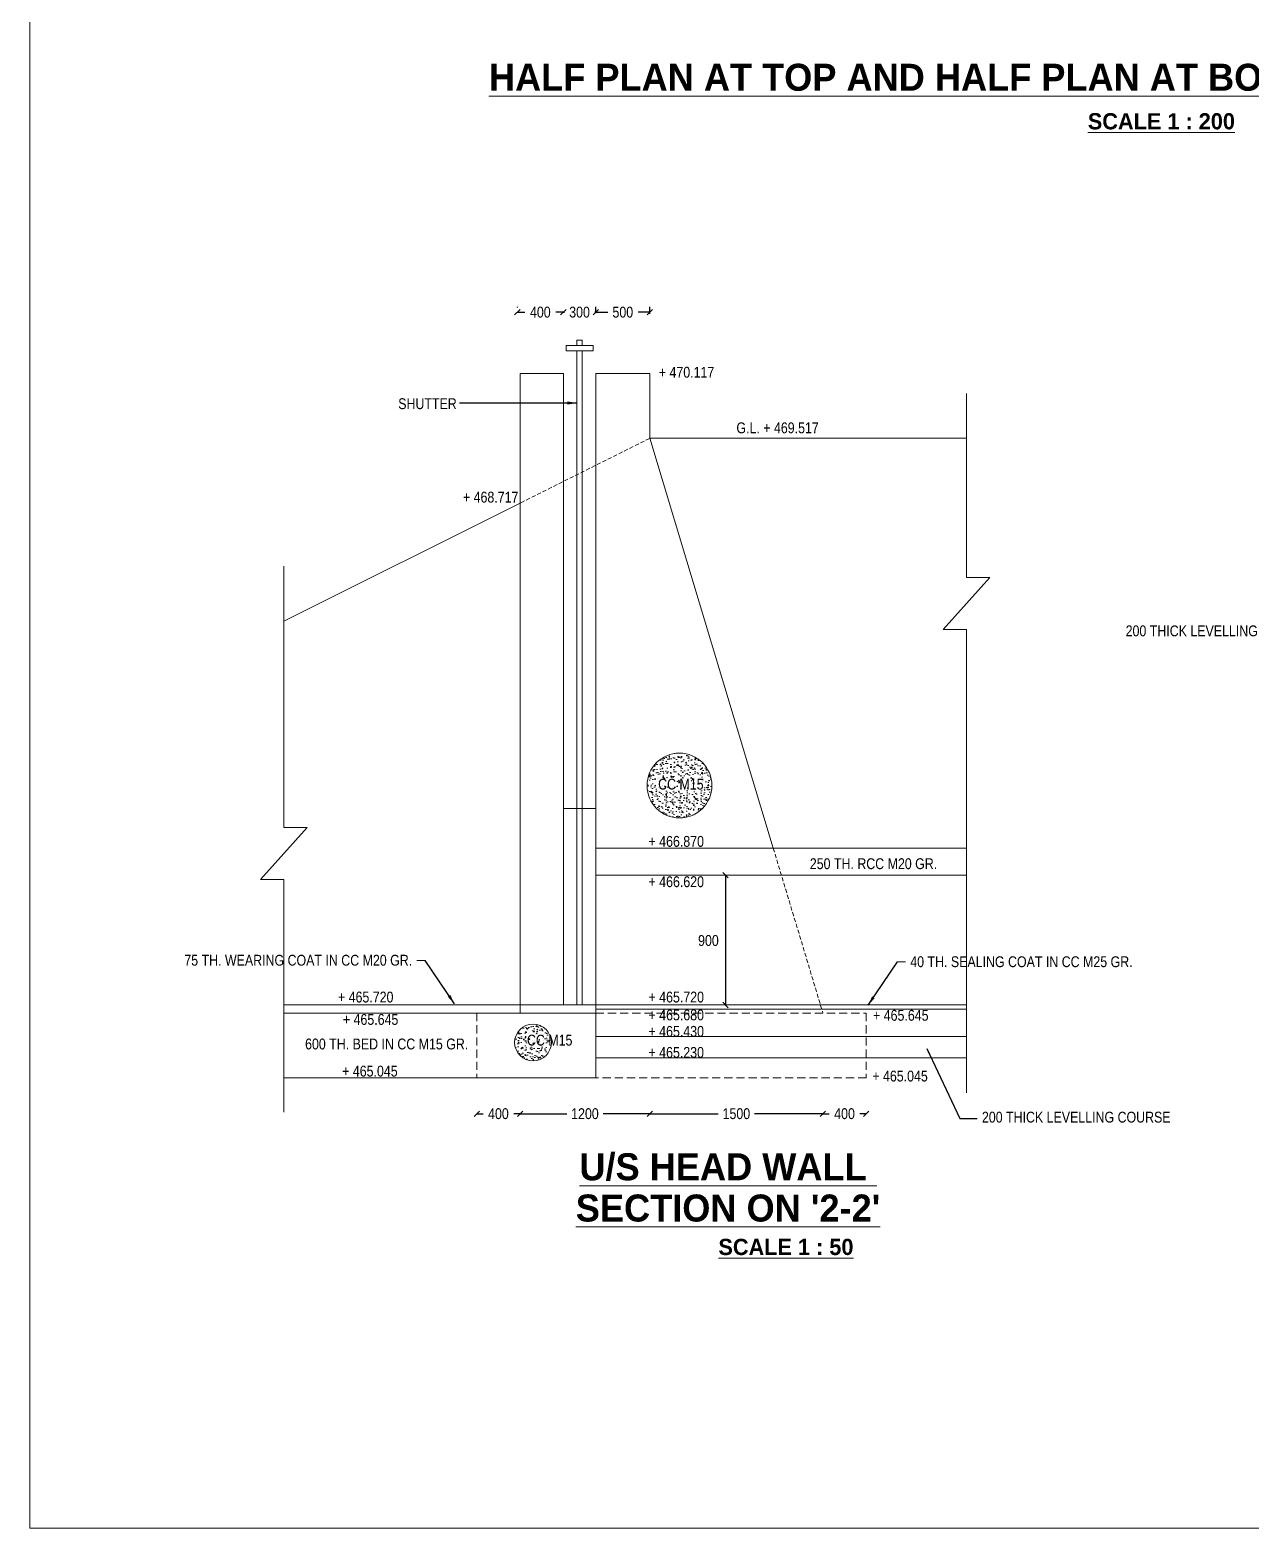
# Model space of a CAD drawing. Header units: millimetres. Extents: x 283753 to 367753, y 96727 to 160762.
# Drawn here: x 283753 to 306331, y 96727 to 124439 of the extents above; entities that cross this region are included whole.
import ezdxf
from ezdxf.enums import TextEntityAlignment as Align

# ---------------------------------------------------------------- set-up
doc = ezdxf.new("R2010")
doc.units = ezdxf.units.MM
doc.linetypes.add('HIDDEN', pattern=[0.375, 0.25, -0.125])
for name, color, linetype in [('Box', 20, 'Continuous'), ('headwall', 6, 'Continuous'), ('TEXT', 7, 'Continuous')]:
    doc.layers.add(name, color=color, linetype=linetype)
doc.styles.add('ARIAL NARROW', font='ARIALN_1.TTF')
doc.styles.add('CITYBLUEPR', font='cityb__.ttf')
doc.dimstyles.new('ISO-25', dxfattribs={"dimtxt": 2.5, "dimasz": 2.5, "dimexe": 1.25, "dimexo": 0.625, "dimtad": 1, "dimdec": 0, "dimtxsty": 'Standard', "dimblk": 'OBLIQUE', "dimcen": 2.5, "dimdle": 1.25, "dimclrd": 6, "dimadec": 0, "dimazin": 0, "dimtfac": 1, "dimtdec": 0, "dimtmove": 0, "dimatfit": 3, "dimfxl": 0, "dimarcsym": 0})
doc.dimstyles.get("Standard").update_dxf_attribs({"dimtxt": 0.18, "dimasz": 0.18, "dimexe": 0.18, "dimexo": 0.0625, "dimgap": 0.09, "dimtad": 0, "dimtih": 1, "dimtoh": 1, "dimdec": 4, "dimzin": 0, "dimdsep": 46, "dimtxsty": 'Standard', "dimcen": 0.09, "dimadec": 0, "dimazin": 0, "dimtfac": 1, "dimtdec": 4, "dimtofl": 0, "dimtmove": 0, "dimatfit": 3, "dimfxl": 0, "dimtolj": 1, "dimtzin": 0, "dimarcsym": 0})
doc.dimstyles.new('STANDARD$7', dxfattribs={"dimtxt": 2, "dimasz": 2, "dimexe": 1.25, "dimexo": 0.625, "dimtad": 1, "dimdec": 0, "dimlfac": 0.5, "dimdsep": 46, "dimtxsty": 'Standard', "dimcen": 2.5, "dimadec": 0, "dimazin": 0, "dimtfac": 1, "dimtdec": 0, "dimtmove": 0, "dimatfit": 3, "dimfxl": 0, "dimtolj": 1, "dimtzin": 0, "dimarcsym": 0})

# ---------------------------------------------------------------- blocks, each defined once
blk = doc.blocks.new('_Oblique')
at = {"color": 0, "linetype": 'ByBlock', "lineweight": -2}
blk.add_line((-0.5, -0.5), (0.5, 0.5), dxfattribs=at)
blk = doc.blocks.new('*D178')
at = {"layer": 'Defpoints', "color": 0, "transparency": 16777216}
for p in [(295215, 119218), (294215, 119099), (295215, 119086)]:
    blk.add_point(p, dxfattribs=at)
at = {"layer": 'TEXT', "color": 0, "lineweight": -2, "transparency": 16777216}
for p, q in [((294215, 119199), (294215, 119318)), ((294215, 119218), (294435, 119218)), ((295215, 119218), (294996, 119218)), ((295215, 119186), (295215, 119318))]:
    blk.add_line(p, q, dxfattribs=at)
at = {"layer": 'TEXT', "color": 0, "lineweight": -2, "transparency": 16777216, "xscale": 100, "yscale": 100, "zscale": 100, "rotation": 180}
blk.add_blockref('_Oblique', (294215, 119218), dxfattribs=at)
at = {"layer": 'TEXT', "color": 0, "lineweight": -2, "transparency": 16777216, "xscale": 100, "yscale": 100, "zscale": 100}
blk.add_blockref('_Oblique', (295215, 119218), dxfattribs=at)
at = {"layer": 'TEXT', "color": 0, "lineweight": 9, "transparency": 16777216, "insert": (294715, 119218), "char_height": 200, "attachment_point": 5, "style": 'ARIAL NARROW'}
blk.add_mtext('\\A1;500', dxfattribs=at)
blk = doc.blocks.new('*D179')
at = {"layer": 'Defpoints', "color": 0, "transparency": 16777216}
for p in [(293615, 119218), (294215, 119218), (294215, 119218)]:
    blk.add_point(p, dxfattribs=at)
at = {"layer": 'TEXT', "color": 0, "lineweight": -2, "transparency": 16777216}
for p, q in [((293615, 119218), (293635, 119218)), ((294215, 119218), (294196, 119218))]:
    blk.add_line(p, q, dxfattribs=at)
at = {"layer": 'TEXT', "color": 0, "lineweight": -2, "transparency": 16777216, "xscale": 100, "yscale": 100, "zscale": 100, "rotation": 180}
blk.add_blockref('_Oblique', (293615, 119218), dxfattribs=at)
at = {"layer": 'TEXT', "color": 0, "lineweight": -2, "transparency": 16777216, "xscale": 100, "yscale": 100, "zscale": 100}
blk.add_blockref('_Oblique', (294215, 119218), dxfattribs=at)
at = {"layer": 'TEXT', "color": 0, "lineweight": 9, "transparency": 16777216, "insert": (293915, 119218), "char_height": 200, "attachment_point": 5, "style": 'ARIAL NARROW'}
blk.add_mtext('\\A1;300', dxfattribs=at)
blk = doc.blocks.new('*D180')
at = {"layer": 'Defpoints', "color": 0, "transparency": 16777216}
for p in [(292765, 119206), (293615, 119218), (293615, 119218)]:
    blk.add_point(p, dxfattribs=at)
at = {"layer": 'TEXT', "color": 0, "lineweight": -2, "transparency": 16777216}
for p, q in [((292765, 119306), (292765, 119318)), ((292765, 119218), (292906, 119218)), ((293615, 119218), (293475, 119218))]:
    blk.add_line(p, q, dxfattribs=at)
at = {"layer": 'TEXT', "color": 0, "lineweight": -2, "transparency": 16777216, "xscale": 100, "yscale": 100, "zscale": 100, "rotation": 180}
blk.add_blockref('_Oblique', (292765, 119218), dxfattribs=at)
at = {"layer": 'TEXT', "color": 0, "lineweight": -2, "transparency": 16777216, "xscale": 100, "yscale": 100, "zscale": 100}
blk.add_blockref('_Oblique', (293615, 119218), dxfattribs=at)
at = {"layer": 'TEXT', "color": 0, "lineweight": 9, "transparency": 16777216, "insert": (293190, 119218), "char_height": 200, "attachment_point": 5, "style": 'ARIAL NARROW'}
blk.add_mtext('\\A1;400', dxfattribs=at)
blk = doc.blocks.new('*D181')
at = {"layer": 'Defpoints', "color": 0, "transparency": 16777216}
for p in [(296612, 108803), (296612, 106403), (296612, 106403)]:
    blk.add_point(p, dxfattribs=at)
at = {"layer": 'TEXT', "color": 0, "lineweight": -2, "transparency": 16777216}
for p, q in [((296612, 108803), (296612, 106403)), ((296512, 106403), (296512, 106403))]:
    blk.add_line(p, q, dxfattribs=at)
at = {"layer": 'TEXT', "color": 0, "lineweight": -2, "transparency": 16777216, "xscale": 100, "yscale": 100, "zscale": 100}
for p, rotation in [((296612, 108803), 90), ((296612, 106403), 270)]:
    blk.add_blockref('_Oblique', p, dxfattribs=dict(at, rotation=rotation))
at = {"layer": 'TEXT', "color": 0, "lineweight": 9, "transparency": 16777216, "insert": (296298, 107594), "char_height": 200, "attachment_point": 5, "style": 'ARIAL NARROW'}
blk.add_mtext('\\A1;900', dxfattribs=at)
blk = doc.blocks.new('*D182')
at = {"layer": 'Defpoints', "color": 0, "transparency": 16777216}
for p in [(292815, 104391), (295215, 104391), (295215, 104391)]:
    blk.add_point(p, dxfattribs=at)
at = {"layer": 'TEXT', "color": 0, "lineweight": -2, "transparency": 16777216}
for p, q in [((292815, 104391), (293679, 104391)), ((295215, 104391), (294352, 104391))]:
    blk.add_line(p, q, dxfattribs=at)
at = {"layer": 'TEXT', "color": 0, "lineweight": -2, "transparency": 16777216, "xscale": 100, "yscale": 100, "zscale": 100, "rotation": 180}
blk.add_blockref('_Oblique', (292815, 104391), dxfattribs=at)
at = {"layer": 'TEXT', "color": 0, "lineweight": -2, "transparency": 16777216, "xscale": 100, "yscale": 100, "zscale": 100}
blk.add_blockref('_Oblique', (295215, 104391), dxfattribs=at)
at = {"layer": 'TEXT', "color": 0, "lineweight": 9, "transparency": 16777216, "insert": (294015, 104391), "char_height": 200, "attachment_point": 5, "style": 'ARIAL NARROW'}
blk.add_mtext('\\A1;1200', dxfattribs=at)
blk = doc.blocks.new('*D183')
at = {"layer": 'Defpoints', "color": 0, "transparency": 16777216}
for p in [(295215, 104391), (298415, 104391), (298415, 104391)]:
    blk.add_point(p, dxfattribs=at)
at = {"layer": 'TEXT', "color": 0, "lineweight": -2, "transparency": 16777216}
for p, q in [((295215, 104391), (296479, 104391)), ((298415, 104391), (297152, 104391))]:
    blk.add_line(p, q, dxfattribs=at)
at = {"layer": 'TEXT', "color": 0, "lineweight": -2, "transparency": 16777216, "xscale": 100, "yscale": 100, "zscale": 100, "rotation": 180}
blk.add_blockref('_Oblique', (295215, 104391), dxfattribs=at)
at = {"layer": 'TEXT', "color": 0, "lineweight": -2, "transparency": 16777216, "xscale": 100, "yscale": 100, "zscale": 100}
blk.add_blockref('_Oblique', (298415, 104391), dxfattribs=at)
at = {"layer": 'TEXT', "color": 0, "lineweight": 9, "transparency": 16777216, "insert": (296815, 104391), "char_height": 200, "attachment_point": 5, "style": 'ARIAL NARROW'}
blk.add_mtext('\\A1;1500', dxfattribs=at)
blk = doc.blocks.new('*D184')
at = {"layer": 'Defpoints', "color": 0, "transparency": 16777216}
for p in [(298415, 104391), (299215, 104391), (299215, 104391)]:
    blk.add_point(p, dxfattribs=at)
at = {"layer": 'TEXT', "color": 0, "lineweight": -2, "transparency": 16777216}
for p, q in [((298415, 104391), (298531, 104391)), ((299215, 104391), (299100, 104391))]:
    blk.add_line(p, q, dxfattribs=at)
at = {"layer": 'TEXT', "color": 0, "lineweight": -2, "transparency": 16777216, "xscale": 100, "yscale": 100, "zscale": 100, "rotation": 180}
blk.add_blockref('_Oblique', (298415, 104391), dxfattribs=at)
at = {"layer": 'TEXT', "color": 0, "lineweight": -2, "transparency": 16777216, "xscale": 100, "yscale": 100, "zscale": 100}
blk.add_blockref('_Oblique', (299215, 104391), dxfattribs=at)
at = {"layer": 'TEXT', "color": 0, "lineweight": 9, "transparency": 16777216, "insert": (298815, 104391), "char_height": 200, "attachment_point": 5, "style": 'ARIAL NARROW'}
blk.add_mtext('\\A1;400', dxfattribs=at)
blk = doc.blocks.new('*D185')
at = {"layer": 'Defpoints', "color": 0, "transparency": 16777216}
for p in [(292015, 104391), (292015, 104391), (292815, 104391)]:
    blk.add_point(p, dxfattribs=at)
at = {"layer": 'TEXT', "color": 0, "lineweight": -2, "transparency": 16777216}
for p, q in [((292015, 104391), (292131, 104391)), ((292815, 104391), (292700, 104391))]:
    blk.add_line(p, q, dxfattribs=at)
at = {"layer": 'TEXT', "color": 0, "lineweight": -2, "transparency": 16777216, "xscale": 100, "yscale": 100, "zscale": 100, "rotation": 180}
blk.add_blockref('_Oblique', (292015, 104391), dxfattribs=at)
at = {"layer": 'TEXT', "color": 0, "lineweight": -2, "transparency": 16777216, "xscale": 100, "yscale": 100, "zscale": 100}
blk.add_blockref('_Oblique', (292815, 104391), dxfattribs=at)
at = {"layer": 'TEXT', "color": 0, "lineweight": 9, "transparency": 16777216, "insert": (292415, 104391), "char_height": 200, "attachment_point": 5, "style": 'ARIAL NARROW'}
blk.add_mtext('\\A1;400', dxfattribs=at)

msp = doc.modelspace()

# ---------------------------------------------------------------- hatches: boundary and pattern name
at = {"layer": 'TEXT', "linetype": 'Continuous', "lineweight": 9}
h = msp.add_hatch(dxfattribs=at)
h.set_pattern_fill('AR-CONC', color=0, style=0)
h.set_pattern_definition([(50, (-41872.2, 3674.76), (182.18467, -15.939086), [19.05, -209.55]), (355, (-41872.2, 3674.76), (-35.24283, 191.05664), [15.24, -167.64]), (100.451, (-41857.02, 3673.43), (146.9425, 175.11669), [16.19, -178.09]), (46.1842, (-41872.2, 3725.56), (271.07904, -42.04233), [28.575, -314.325]), (96.6356, (-41849.6, 3722.06), (237.40423, 247.42556), [24.285, -267.135]), (351.184, (-41872.2, 3725.56), (237.4046, 247.42512), [22.86, -251.46]), (21, (-41846.8, 3712.86), (151.61488, -102.26552), [19.05, -209.55]), (326, (-41846.8, 3712.86), (61.80203, 184.18797), [15.24, -167.64]), (71.4514, (-41834.17, 3704.34), (213.41649, 81.92286), [16.19, -178.09]), (37.5, (-41872.2, 3674.76), (3.088603, 84.555039), [0, -165.608, 0, -170.18, 0, -168.275]), (7.5, (-41872.2, 3674.76), (66.819663, 100.180575), [0, -97.028, 0, -161.798, 0, -64.135]), (327.5, (-41928.84, 3674.76), (135.590595, -5.728744), [0, -63.5, 0, -198.12, 0, -262.89]), (317.5, (-41954.24, 3674.76), (148.12918, 25.42649), [0, -82.55, 0, -131.572, 0, -186.69])])
h.paths.add_polyline_path([(296362.2, 110462, 1), (295163.3, 110462, 1)])
h.paths.add_polyline_path([(295254.8, 110639.7), (296238.1, 110639.7), (296238.1, 110332.7), (295254.8, 110332.7)], flags=24)
h = msp.add_hatch(dxfattribs=at)
h.set_pattern_fill('AR-CONC', color=0, style=0)
h.set_pattern_definition([(50, (-44975.03, 3188.83), (182.18467, -15.939086), [19.05, -209.55]), (355, (-44975.03, 3188.83), (-35.24283, 191.05664), [15.24, -167.64]), (100.451, (-44959.85, 3187.5), (146.9425, 175.11669), [16.19, -178.09]), (46.1842, (-44975.03, 3239.63), (271.07904, -42.04233), [28.575, -314.325]), (96.6356, (-44952.44, 3236.12), (237.40423, 247.42556), [24.285, -267.135]), (351.184, (-44975.03, 3239.63), (237.4046, 247.42512), [22.86, -251.46]), (21, (-44949.63, 3226.93), (151.61488, -102.26552), [19.05, -209.55]), (326, (-44949.63, 3226.93), (61.80203, 184.18797), [15.24, -167.64]), (71.4514, (-44937, 3218.4), (213.41649, 81.92286), [16.19, -178.09]), (37.5, (-44975.03, 3188.83), (3.088603, 84.555039), [0, -165.608, 0, -170.18, 0, -168.275]), (7.5, (-44975.03, 3188.83), (66.819663, 100.180575), [0, -97.028, 0, -161.798, 0, -64.135]), (327.5, (-45031.67, 3188.83), (135.590595, -5.728744), [0, -63.5, 0, -198.12, 0, -262.89]), (317.5, (-45057.07, 3188.83), (148.12918, 25.42649), [0, -82.55, 0, -131.572, 0, -186.69])])
h.paths.add_polyline_path([(293394.1, 105708.6, 1), (292714.4, 105708.6, 1)])
h.paths.add_polyline_path([(292829.5, 105904.7), (293812.9, 105904.7), (293812.9, 105597.8), (292829.5, 105597.8)], flags=9)

# ---------------------------------------------------------------- linework, layer by layer
at = {"color": 0, "linetype": 'Continuous', "lineweight": 9}
for p, q in [((283752.6, 150726.9), (283752.6, 96726.9)), ((283752.6, 96726.9), (367752.6, 96726.9))]:
    msp.add_line(p, q, dxfattribs=at)
at = {"layer": 'Box', "color": 0, "linetype": 'Continuous', "lineweight": 9}
for p, q in [((294215.4, 109302.6), (301070.2, 109302.6)), ((294215.4, 108802.6), (301070.2, 108802.6)), ((294215.4, 106402.6), (301070.2, 106402.6)), ((294215.4, 106322.6), (301070.2, 106322.6)), ((294215.4, 105822.6), (301070.2, 105822.6)), ((294215.4, 105422.6), (301070.2, 105422.6))]:
    msp.add_line(p, q, dxfattribs=at)
at = {"layer": 'headwall', "color": 0, "linetype": 'Continuous', "lineweight": 9}
for p, q in [((293865.4, 118603.6), (293865.4, 118703.6)), ((293965.4, 118703.6), (293865.4, 118703.6)), ((293965.4, 118603.6), (293965.4, 118703.6)), ((293665.4, 118603.6), (294165.4, 118603.6)), ((293665.4, 118503.6), (293665.4, 118603.6)), ((293865.4, 118503.6), (293665.4, 118503.6)), ((294165.4, 118503.6), (293865.4, 118503.6)), ((293865.4, 106402.6), (293865.4, 118503.6)), ((293965.4, 106402.6), (293965.4, 118503.6)), ((294165.4, 118603.6), (294165.4, 118503.6)), ((293615.4, 118086.6), (292815.4, 118086.6)), ((292815.4, 118086.6), (292815.4, 106252.6)), ((293615.4, 106402.6), (293615.4, 118086.6)), ((294215.4, 105052.6), (294215.4, 118086.6)), ((295215.4, 118086.6), (294215.4, 118086.6)), ((295215.4, 116886.6), (295215.4, 118086.6)), ((301070.2, 117712.3), (301070.2, 114312.6)), ((295215.4, 116886.6), (297497.6, 109302.6)), ((295215.4, 116886.6), (301070.2, 116886.6)), ((288448.6, 113503.2), (292829.2, 115693.5)), ((288448.6, 114519.2), (288448.6, 109685.1)), ((300639.1, 113351.2), (301501.3, 114312.6)), ((301070.2, 114312.6), (301501.3, 114312.6)), ((301070.2, 113351.2), (300639.1, 113351.2)), ((301070.2, 113351.2), (301070.2, 104777)), ((294215.4, 110039), (293615.4, 110039)), ((294215.4, 109729), (294215.4, 110039)), ((288017.6, 108723.7), (288879.7, 109685.1)), ((288448.6, 109685.1), (288879.7, 109685.1)), ((288448.6, 108723.7), (288017.6, 108723.7)), ((288448.6, 108723.7), (288448.6, 104419.2)), ((288448.6, 106402.6), (294215.4, 106402.6)), ((294215.4, 106252.6), (288448.6, 106252.6)), ((294215.4, 105052.6), (288448.6, 105052.6))]:
    msp.add_line(p, q, dxfattribs=at)
at = {"layer": 'headwall', "color": 0, "linetype": 'HIDDEN', "lineweight": 9, "ltscale": 300}
for p, q in [((292829.2, 115693.5), (295215.4, 116886.6)), ((297497.6, 109302.6), (298415.4, 106252.6))]:
    msp.add_line(p, q, dxfattribs=at)
at = {"layer": 'headwall', "color": 0, "lineweight": 9}
for p, q in [((291058.8, 107225.8), (290906.8, 107225.8)), ((299791.6, 107198.4), (299943.6, 107198.4))]:
    msp.add_line(p, q, dxfattribs=at)
at = {"layer": 'headwall', "color": 0, "linetype": 'HIDDEN', "lineweight": 9, "ltscale": 600}
for p, q in [((292015.4, 106252.6), (292015.4, 105052.6)), ((294215.4, 106252.6), (299215.4, 106252.6)), ((299215.4, 106252.6), (299215.4, 105052.6)), ((299215.4, 105052.6), (294215.4, 105052.6))]:
    msp.add_line(p, q, dxfattribs=at)
at = {"layer": 'TEXT', "color": 0, "linetype": 'Continuous', "lineweight": 9}
for centre, radius in [((295762.8, 110462), 599.5), ((293054.3, 105708.6), 339.9)]:
    msp.add_circle(centre, radius, dxfattribs=at)

# ---------------------------------------------------------------- texts
at = {"layer": 'Box', "color": 0, "lineweight": 9, "style": 'ARIAL NARROW'}
for s, p in [('200 THICK LEVELLING COURSE', (304013.2, 113223.4)), (' + 466.870', (295126.4, 109329)), (' + 466.620', (295126.4, 108583)), (' + 465.720', (295126.4, 106449.4)), (' + 465.680', (295126.4, 106118.6)), (' + 465.430', (295126.4, 105814.4)), (' + 465.230', (295126.4, 105425.1)), ('200 THICK LEVELLING COURSE', (301355.6, 104227.7))]:
    msp.add_text(s, height=200, dxfattribs=at).set_placement(p)
at = {"layer": 'headwall', "color": 0, "lineweight": 9, "char_height": 200, "style": 'ARIAL NARROW'}
for s, insert, attachment_point in [('250 TH. RCC M20 GR.', (298173, 109014.8), 4), ('75 TH. WEARING COAT IN CC M20 GR.', (290820, 107229), 6), ('40 TH. SEALING COAT IN CC M25 GR.', (300030.4, 107201.6), 4), ('600 TH. BED IN CC M15 GR.', (288839.9, 105679.7), 4)]:
    msp.add_mtext(s, dxfattribs=dict(at, insert=insert, attachment_point=attachment_point))
at = {"layer": 'TEXT', "color": 0, "lineweight": 9, "style": 'CITYBLUEPR'}
for s, p in [('%%uHALF PLAN AT TOP AND HALF PLAN AT BOTTOM', (300336.7, 123314.3)), ('%%UU/S HEAD WALL ', (296661, 103159.7)), ("%%USECTION ON '2-2'", (296661, 102396.6))]:
    msp.add_text(s, height=500, dxfattribs=at).set_placement(p, align=Align.CENTER)
at = {"layer": 'TEXT', "color": 0, "lineweight": 9}
for s, height, style, p in [('%%uSCALE 1 : 200', 300, 'CITYBLUEPR', (303313.8, 122599.9)), (' + 470.117', 200, 'ARIAL NARROW', (295317.2, 118007.4)), ('SHUTTER', 200, 'ARIAL NARROW', (290562.2, 117425.6)), ('G.L. + 469.517', 200, 'ARIAL NARROW', (296815.5, 116979.2)), (' + 468.717', 200, 'ARIAL NARROW', (291695.2, 115696.9)), (' + 465.720', 200, 'ARIAL NARROW', (289384.3, 106449.3)), (' + 465.645', 200, 'ARIAL NARROW', (289475.1, 106035.3)), (' + 465.645', 200, 'ARIAL NARROW', (299278.6, 106111.6)), (' + 465.045', 200, 'ARIAL NARROW', (289461.7, 105079.2)), (' + 465.045', 200, 'ARIAL NARROW', (299265.2, 104987.6)), ('%%uSCALE 1 : 50', 300, 'CITYBLUEPR', (296483, 101776.9))]:
    msp.add_text(s, height=height, dxfattribs=dict(at, style=style)).set_placement(p)
at = {"layer": 'TEXT', "color": 0, "lineweight": 9, "char_height": 200, "attachment_point": 4, "style": 'ARIAL NARROW'}
for insert in [(295304.8, 110486.2), (292879.5, 105751.2)]:
    msp.add_mtext(' CC M15 ', dxfattribs=dict(at, insert=insert))

# ---------------------------------------------------------------- dimensions: what is measured, and where the dimension line sits
at = {"layer": 'TEXT', "color": 0, "lineweight": 9}
for base, p1, p2, text, picture, middle in [((293615.4, 119218.2), (292765.4, 119206.1), (293615.4, 119218.2), '400', '*D180', (293190.4, 119218.2)), ((294215.4, 119218.2), (293615.4, 119218.2), (294215.4, 119218.2), '300', '*D179', (293915.4, 119218.2)), ((295215.4, 119218.2), (294215.4, 119098.6), (295215.4, 119086), '500', '*D178', (294715.4, 119218.2))]:
    dim = msp.add_linear_dim(base=base, p1=p1, p2=p2, text=text, dimstyle='Standard', override={"dimtxt": 200, "dimasz": 100, "dimexe": 100, "dimexo": 100, "dimgap": 100, "dimtih": 0, "dimdec": 0, "dimtxsty": 'ARIAL NARROW', "dimblk1": 'Oblique', "dimblk2": 'Oblique', "dimsah": 1, "dimtmove": 1}, dxfattribs=at)
    dim.commit()
    dim.dimension.update_dxf_attribs({"geometry": picture, "text_midpoint": middle, "dimtype": 160})
dim = msp.add_linear_dim(base=(296611.8, 106402.6), p1=(296611.8, 108802.6), p2=(296611.8, 106402.6), angle=90, text='900', dimstyle='Standard', override={"dimtxt": 200, "dimasz": 100, "dimexe": 100, "dimexo": 100, "dimgap": 100, "dimtih": 0, "dimdec": 0, "dimtxsty": 'ARIAL NARROW', "dimblk1": 'Oblique', "dimblk2": 'Oblique', "dimsah": 1, "dimtmove": 2}, dxfattribs=at)
dim.commit()
dim.dimension.update_dxf_attribs({"geometry": '*D181', "text_midpoint": (296298, 107594.3), "dimtype": 160})
for base, p1, p2, text, picture, middle in [((292015.4, 104390.8), (292815.4, 104390.8), (292015.4, 104390.8), '400', '*D185', (292415.4, 104390.8)), ((295215.4, 104390.8), (292815.4, 104390.8), (295215.4, 104390.8), '1200', '*D182', (294015.4, 104390.8)), ((298415.4, 104390.8), (295215.4, 104390.8), (298415.4, 104390.8), '1500', '*D183', (296815.4, 104390.8)), ((299215.4, 104390.8), (298415.4, 104390.8), (299215.4, 104390.8), '400', '*D184', (298815.4, 104390.8))]:
    dim = msp.add_linear_dim(base=base, p1=p1, p2=p2, text=text, dimstyle='Standard', override={"dimtxt": 200, "dimasz": 100, "dimexe": 100, "dimexo": 100, "dimgap": 100, "dimtih": 0, "dimdec": 0, "dimtxsty": 'ARIAL NARROW', "dimblk1": 'Oblique', "dimblk2": 'Oblique', "dimsah": 1, "dimtmove": 1}, dxfattribs=at)
    dim.commit()
    dim.dimension.update_dxf_attribs({"geometry": picture, "text_midpoint": middle})

# ---------------------------------------------------------------- leaders
at = {"layer": 'Box', "color": 0, "linetype": 'Continuous', "lineweight": 9}
msp.add_leader([(300335.3, 105596.6), (300944.3, 104300.4), (301267.3, 104300.4)], dimstyle='ISO-25', override={"dimtxt": 180, "dimasz": 90, "dimexe": 90, "dimexo": 90, "dimtad": 0, "dimdle": 90, "dimclrd": 256}, dxfattribs=at)
at = {"layer": 'headwall', "color": 0, "lineweight": 9}
for points in [[(293865.4, 117538.2), (291693.3, 117538.2)], [(291600, 106426.9), (291058.8, 107225.8)], [(299250.4, 106399.5), (299791.6, 107198.4)]]:
    msp.add_leader(points, dimstyle='STANDARD$7', override={"dimtxt": 200, "dimasz": 175, "dimexe": 0.18, "dimexo": 0.0625, "dimgap": 0.09, "dimtad": 0, "dimtoh": 1, "dimlfac": 1, "dimzin": 0, "dimcen": 0.09, "dimtdec": 4, "dimtofl": 0}, dxfattribs=at)

doc.saveas('drawing.dxf')
